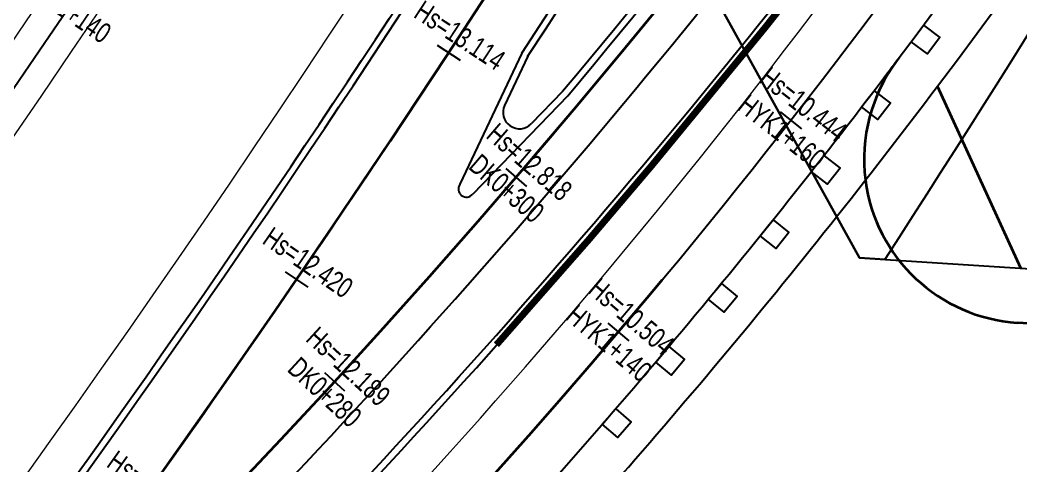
# Model space of a CAD drawing. Extents: x 0 to 558779, y 0 to 2762081.
# Drawn here: x 519763.9 to 519837.2, y 2757412.1 to 2757444.8 of the extents above; entities that cross this region are included whole.
import ezdxf
from ezdxf.enums import TextEntityAlignment as Align

# ---------------------------------------------------------------- set-up
doc = ezdxf.new("R2010")
doc.units = 0
doc.header["$LTSCALE"] = 20
doc.linetypes.add('CENTER', pattern=[2, 1.25, -0.25, 0.25, -0.25])
doc.linetypes.add('HIDDEN', pattern=[0.375, 0.25, -0.125])
for name, color, linetype in [('B-标线', 8, 'Continuous'), ('DL-中心线', 10, 'Continuous'), ('DL-人行道边线', 1, 'Continuous'), ('DL-挡墙范围', 2, 'HIDDEN'), ('DL-树池', 110, 'Continuous'), ('DL-相交规划路', 161, 'Continuous'), ('DL-非机动车道边线', 6, 'Continuous'), ('L-洛秀互通匝道边线', 140, 'Continuous'), ('L-脊线', 222, 'Continuous'), ('L-辅路绿化带', 3, 'Continuous'), ('RD-红线', 230, 'Continuous'), ('XW_D', 7, 'Continuous'), ('XW_E', 7, 'Continuous'), ('XW_HY-海江大道右辅路', 7, 'Continuous'), ('XW_HZ（南）-海江大道左辅路', 7, 'Continuous'), ('XW_海江大道（2000坐标）', 7, 'Continuous'), ('YD-G2', 96, 'Continuous'), ('桩号-D', 7, 'Continuous'), ('桩号-HY-海江大道右辅路', 7, 'Continuous'), ('桩号-海江大道（2000坐标）', 7, 'Continuous'), ('设计高-D', 7, 'Continuous'), ('设计高-E', 7, 'Continuous'), ('设计高-HY-海江大道右辅路', 7, 'Continuous'), ('设计高-地面高-D', 7, 'Continuous'), ('设计高-地面高-E', 7, 'Continuous'), ('设计高-地面高-HY-海江大道右辅路', 7, 'Continuous')]:
    doc.layers.add(name, color=color, linetype=linetype)
doc.styles.get("Standard").update_dxf_attribs({"font": 'fsdb_e.shx', "width": 0.7, "bigfont": 'hzdx.shx'})

# ---------------------------------------------------------------- blocks, each defined once
blk = doc.blocks.new('shuchi02')
at = {"layer": 'DL-树池', "color": 3}
blk.add_lwpolyline([(-0.75, 0), (0.75, 0), (0.75, -1.5), (-0.75, -1.5)], close=True, dxfattribs=at)

msp = doc.modelspace()

# ---------------------------------------------------------------- linework, layer by layer
at = {"layer": 'B-标线', "lineweight": 35, "flags": 128}
msp.add_lwpolyline([(519983.2302287169, 2758043.566628817), (519855.4388504287, 2757681.224497473, -0.0468928812958515), (519779.1034700624, 2757515.992333288, -0.0431203494358449), (519714.6024420865, 2757424.230829452, 0.0122420269643169), (519690.0378044603, 2757393.502788134, -0.0410864402762837), (519616.5103816644, 2757311.676796748), (519534.8648098171, 2757234.597414797, 0.0025362034828131), (519529.700195789, 2757229.671857539, 0.0025362034828131)], format="xyb", dxfattribs=at)
at = {"layer": 'B-标线', "linetype": 'HIDDEN', "lineweight": 35, "ltscale": 5, "flags": 128}
msp.add_lwpolyline([(519986.5309637672, 2758042.40252052), (519858.7395854791, 2757680.060389176, -0.0468928812958165), (519782.1294762374, 2757514.233559104, -0.0431203494359225), (519717.2819346807, 2757421.97909247, 0.0122420269642856), (519692.8242992096, 2757391.38490074, -0.0410864402763208), (519618.9130642453, 2757309.131778789), (519537.2674925152, 2757232.052396947, 0.0025362034828247), (519532.1285730844, 2757227.151344949, 0.0025362034828247)], format="xyb", dxfattribs=at)
at = {"layer": 'DL-中心线', "linetype": 'CENTER', "lineweight": 35, "ltscale": 5, "flags": 128}
for points in [[(519363.5273810544, 2756865.284840869, -0.064030503402998), (519480.7438330442, 2757085.351303598, -0.0528812578532705), (519557.500512398, 2757172.344059772), (519677.8405108926, 2757282.703608969, 0.0308214522595387), (519737.6746401221, 2757344.779759813, -0.0161285652514949), (519785.3897440073, 2757397.284793174, 0.1076188396310951), (519897.596453659, 2757578.066884262), (519932.4024111663, 2757676.128120687, -0.014927610241384), (519945.3856673033, 2757709.510518174, -0.0002025462990661), (519945.5768338203, 2757709.961183763, -0.0004050926147512), (519945.9686640429, 2757710.88178269, -0.0004050926147512), (519946.3740963722, 2757711.830071774, -0.0004050926147512), (519946.7944188536, 2757712.808797103, -0.0004050926147512), (519947.2311442526, 2757713.821188436, -0.0004050926147512), (519947.686069386, 2757714.871087425, -0.0004050926147512), (519948.1613562953, 2757715.963123151, -0.0004050926147512), (519948.6596459816, 2757717.102958214, -0.0004050926147512), (519949.1842222628, 2757718.297643504, -0.0004050926147512), (519949.7392557495, 2757719.556146756, -0.0004050926147512), (519950.3301817989, 2757720.890171871, -0.0004050926147512), (519950.9643151758, 2757722.315492191, -0.0004050926147512), (519951.6519127407, 2757723.854257048, -0.0004050926147512), (519952.4081629463, 2757725.539312657, -0.0003825874672265), (519953.2071173521, 2757727.312032407, -0.0003375771733171), (519954.0086242454, 2757729.083599602, -0.0002925668807754), (519954.812363202, 2757730.854155293, -0.0002475565894192), (519955.6180143396, 2757732.623841743, -0.0002025462990661), (519956.4252582435, 2757734.392802249, -0.0001575360095337), (519957.2337758892, 2757736.161180966, -0.0001125257206395), (519958.0432485664, 2757737.929122741, -6.75154322014e-05), (519958.8533578, 2757739.696772934, -2.25051440367e-05), (519959.6637852725, 2757741.46427725, 3.75085734058e-05), (519960.4741773861, 2757743.231797777, 0.0001125257206395), (519961.2840390799, 2757744.999561384, 0.0001875428691398), (519962.092839715, 2757746.767810673, 0.0002625600197509), (519962.9000482163, 2757748.536787295, 0.0003375771733171), (519963.7051328552, 2757750.306731459, 0.0004125943306828), (519964.5075610355, 2757752.077881469, 0.0004876114926923), (519965.3067990823, 2757753.850473227, 0.0005626286601899), (519966.1023120331, 2757755.624739765, 0.0006376458340199999), (519966.8935634353, 2757757.400910749, 0.0006751544235736), (519967.6407163718, 2757759.090019372, 0.0006751544235736), (519968.3183375526, 2757760.633203135, 0.0006751544235736), (519968.9416841033, 2757762.063273513, 0.0006751544235736), (519969.5210670467, 2757763.402351994, 0.0006751544235736), (519970.0638452667, 2757764.66618888, 0.0006751544235736), (519970.5754909472, 2757765.866468536, 0.0006751544235736), (519971.0602060335, 2757767.012141817, 0.0006751544235736), (519971.5213014188, 2757768.110244803, 0.0006751544235736), (519971.9614417999, 2757769.166426937, 0.0006751544235736), (519972.3828101779, 2757770.185305487, 0.0006751544235736), (519972.7872220786, 2757771.17071141, 0.0006751544235736), (519973.1762070972, 2757772.125864697, 0.0006751544235736), (519973.5510685241, 2757773.053502465, 0.0003375771733171), (519973.7335594746, 2757773.507750349, 0.0402701393381121), (519990.8888914162, 2757828.802765517, 0.0003375771733171), (519990.9955604457, 2757829.280537225, 0.0006751544235736), (519991.2115886461, 2757830.257453155, 0.0006751544235736), (519991.4315477879, 2757831.265046884, 0.0006751544235736), (519991.6559127095, 2757832.306312556, 0.0006751544235736), (519991.8852450037, 2757833.384770488, 0.0006751544235736), (519992.1202163605, 2757834.50460651, 0.0006751544235736), (519992.3616405946, 2757835.670862682, 0.0006751544235736), (519992.6105186456, 2757836.889704632, 0.0006751544235736), (519992.8681035971, 2757838.168806874, 0.0006751544235736), (519993.1359977572, 2757839.517926806, 0.0006751544235736), (519993.4163034783, 2757840.949794285, 0.0006751544235736), (519993.7118691313, 2757842.481559003, 0.0006751544235736), (519994.0267155826, 2757844.137293977, 0.0006751544235736), (519994.3668369115, 2757845.95268455, 0.0006376458340199999), (519994.7198828032, 2757847.864809218, 0.0005626286601899), (519995.0683375546, 2757849.777775994, 0.0004876114926923), (519995.4127734097, 2757851.691470573, 0.0004125943306828), (519995.7537632859, 2757853.605782262, 0.0003375771733171), (519996.0918806682, 2757855.52060347, 0.0002625600197509), (519996.4276995067, 2757857.43582919, 0.0001875428691398), (519996.7617941197, 2757859.351356482, 0.0001125257206395), (519997.0947390985, 2757861.267083962, 3.75085734058e-05), (519997.4271092152, 2757863.182911275, -2.25051440367e-05), (519997.7594410066, 2757865.098745238, -6.75154322014e-05), (519998.0921177207, 2757867.014519332, -0.0001125257206395), (519998.4254842479, 2757868.930173501, -0.0001575360095337), (519998.7598854133, 2757870.845647314, -0.0002025462990661), (519999.0956659447, 2757872.760879787, -0.0002475565894192), (519999.4331704387, 2757874.675809187, -0.0002925668807754), (519999.7727433264, 2757876.59037285, -0.0003375771733171), (520000.114728839, 2757878.504506997, -0.0003825874672265), (520000.4594709718, 2757880.418146545, -0.0004050926147512), (520000.7897985009, 2757882.235345077, -0.0004050926147512), (520001.093919315, 2757883.893083966, -0.0004050926147512), (520001.3779037707, 2757885.427038328, -0.0004050926147512), (520001.6458331448, 2757886.861273473, -0.0004050926147512), (520001.9006052216, 2757888.212933118, -0.0004050926147512), (520002.144363771, 2757889.49474238, -0.0004050926147512), (520002.3787464868, 2757890.716454837, -0.0004050926147512), (520002.6050371561, 2757891.885741888, -0.0004050926147512), (520002.8242637008, 2757893.008766592, -0.0004050926147512), (520003.0372638996, 2757894.090568884, -0.0004050926147512), (520003.2447309214, 2757895.135332826, -0.0004050926147512), (520003.4472457609, 2757896.146577258, -0.0004050926147512), (520003.6453009023, 2757897.127295091, -0.0002025462990661), (520003.7427902162, 2757897.607024123, -0.0205644065657804), (520015.5661450022, 2757945.502989494), (520034.389390304, 2758010.197369377, -0.0139814833324028), (520060.0633140378, 2758090.043763413), (520086.942384357, 2758166.257196263, 0.0147938106765208), (520122.9792987017, 2758278.960564577, -0.0147938106759421), (520159.0162130429, 2758391.663932884), (520173.5261706288, 2758432.805745641)], [(520012.0271190169, 2758114.694809389), (519858.7395854792, 2757680.060389176, -0.0468928812958202), (519782.1294762374, 2757514.233559104, -0.0431203494358444), (519717.2819346807, 2757421.97909247, 0.0122420269649634), (519692.8242992097, 2757391.38490074, -0.041086440198153), (519618.9130642454, 2757309.131778789), (519537.2674925153, 2757232.052396947, 0.0918922255783878), (519386.7677891073, 2757026.022852372), (519356.0743103215, 2756962.094277885, 0.0215250283877456), (519321.4363567198, 2756881.201676936)], [(519736.3970131029, 2757361.60983472, 0.0061165837414618), (519747.0823970372, 2757374.993234307, 0.05866860067478701), (519871.2186815033, 2757580.064001562, 0.0262276942430755), (519898.0769045729, 2757648.359657723, -0.0209051399802004), (519927.8377325751, 2757726.465889602, -0.0001215277783761), (519928.0311108011, 2757726.915610605, -0.0002430555603418), (519928.4270112764, 2757727.834466557, -0.0002430555603418), (519928.8360226246, 2757728.781217542, -0.0002430555603418), (519929.259405459, 2757729.758622982, -0.0002430555603418), (519929.6986409578, 2757730.769927897, -0.0002430555603418), (519930.155489172, 2757731.818991601, -0.0002430555603418), (519930.6320688152, 2757732.910463871, -0.0002430555603418), (519931.1309690808, 2757734.050031914, -0.0002430555603418), (519931.6554107676, 2757735.244776394, -0.0002430555603418), (519932.2094862383, 2757736.503701826, -0.0002430555603418), (519932.798531218, 2757737.838558715, -0.0002430555603418), (519933.4297295699, 2757739.265181347, -0.0002430555603418), (519934.1131590966, 2757740.805802058, -0.0002430555603418), (519934.8637498203, 2757742.493386374, -0.0002295524731678), (519935.6556303366, 2757744.269277468, -0.0002025462990661), (519936.449045284, 2757746.044483572, -0.0001755401252598), (519937.2438023722, 2757747.819089222, -0.0001485339517096), (519938.0397095057, 2757749.59317939, -0.0001215277783761), (519938.8365747545, 2757751.366839418, -9.45216052198e-05), (519939.6342063284, 2757753.140154965, -6.75154322014e-05), (519940.4324125482, 2757754.91321193, -4.05092592814e-05), (519941.2310018189, 2757756.686096406, -1.35030864206e-05), (519942.0297826009, 2757758.458894607, 0.0001929012369606), (519942.8281392901, 2757760.231883776, 0.0005787037683059), (519943.6237587775, 2757762.006102513, 0.0009645064719239999), (519944.4138981867, 2757763.782767707, 0.0013503094626635), (519945.1958033903, 2757765.56307084, 0.0017361128553735), (519945.9667036295, 2757767.348165182, 0.0021219167649035), (519946.7238064295, 2757769.139152853, 0.0025077213061036), (519947.4642929112, 2757770.937071721, 0.0028935265938247), (519948.1853136016, 2757772.742882105, 0.0032793327429186), (519948.8839848471, 2757774.557453256, 0.0034722361763719), (519949.524278514, 2757776.289878348, 0.0034722361763719), (519950.0865162976, 2757777.878724257, 0.0034722361763719), (519950.586431312, 2757779.356462239, 0.0034722361763719), (519951.0347342893, 2757780.744917238, 0.0034722361763719), (519951.4391248392, 2757782.059577229, 0.0034722361763719), (519951.8053698149, 2757783.311891421, 0.0034722361763719), (519952.1379293496, 2757784.510597474, 0.0034722361763719), (519952.4403432036, 2757785.662536293, 0.0034722361763719), (519952.7154810522, 2757786.773177175, 0.0034722361763719), (519952.9657111759, 2757787.846969936, 0.0034722361763719), (519953.1930179553, 2757788.887588932, 0.0034722361763719), (519953.3990860162, 2757789.898106943, 0.0034722361763719), (519953.5853619415, 2757790.881122057, 0.0017361128553735), (519953.6714764318, 2757791.363021896, 0.5897382322642627), (519858.2880169908, 2757868.254483786, 0.002232146564339), (519857.7062841795, 2757868.014211622, 0.0044643153720325), (519856.5240436857, 2757867.507227254, 0.0044643153720325), (519855.314928418, 2757866.962952131, 0.0044643153720325), (519854.0763770139, 2757866.378604885, 0.0044643153720325), (519852.805335436, 2757865.750934997, 0.0044643153720325), (519851.4981238606, 2757865.076099748, 0.0044643153720325), (519850.1502540143, 2757864.349496208, 0.0044643153720325), (519848.7561724554, 2757863.565526281, 0.0044643153720325), (519847.308889596, 2757862.717258898, 0.0044643153720325), (519845.7994256536, 2757861.795928072, 0.0044643153720325), (519844.215949768, 2757860.790156949, 0.0044643153720325), (519842.5423757228, 2757859.684698637, 0.0044643153720325), (519840.7559267937, 2757858.458264035, 0.0044643153720325), (519838.8225630785, 2757857.079464511, 0.0042162948255607), (519836.8127015186, 2757855.592753935, 0.0037202552582442), (519834.8266855252, 2757854.074325436, 0.0032242175216723), (519832.861945176, 2757852.52845717, 0.0027281813717384), (519830.9157429775, 2757850.959306143, 0.002232146564339), (519828.9852001024, 2757849.370922483, 0.0017361128553735), (519827.0673215978, 2757847.767265135, 0.0012400800007431), (519825.159020714, 2757846.152218731, 0.0007440477563509), (519823.2571425047, 2757844.529611376, 0.0002480158781012), (519821.3584868731, 2757842.903233115), (519718.447648368, 2757754.69134046)], [(519589.0964423984, 2757220.908812026), (519651.1629177161, 2757274.28356109, 0.0436643678793454), (519736.3970131028, 2757361.60983472, -0.0190617421846284), (519779.3164699589, 2757410.140193105, 0.035899111355208), (519834.1198505413, 2757476.477748863, 0.000231481485616), (519834.4441192797, 2757476.933659307, 0.0004629629960393), (519835.1055654903, 2757477.866376251, 0.0004629629960393), (519835.7855962701, 2757478.829073442, 0.0004629629960393), (519836.4860980666, 2757479.824658718, 0.0004629629960393), (519837.2092911793, 2757480.856549862, 0.0004629629960393), (519837.9578184413, 2757481.928809533, 0.0004629629960393), (519838.7348666568, 2757483.046329934, 0.0004629629960393), (519839.5443369083, 2757484.215091641, 0.0004629629960393), (519840.391090141, 2757485.44253662, 0.0004629629960393), (519841.2813131652, 2757486.738123826, 0.0004629629960393), (519842.2230861618, 2757488.114190172, 0.0004629629960393), (519843.2273064695, 2757489.587351209, 0.0004629629960393), (519844.3092871984, 2757491.180923552, 0.0004629629960393), (519845.4917528628, 2757492.929461552, 0.0004372428262181), (519846.733298884, 2757494.772511693, 0.0003858024882772), (519847.971809432, 2757496.617603086, 0.000334362152378), (519849.2076611878, 2757498.464476473, 0.0002829218182484), (519850.4412319378, 2757500.312874233, 0.000231481485616), (519851.6729004133, 2757502.162540154, 0.0001800411542087), (519852.9030461304, 2757504.013219193, 0.0001286008237542), (519854.1320492316, 2757505.864657249, 7.71604939803e-05), (519855.3602903289, 2757507.716600923, 2.57201646147e-05), (519856.5881503461, 2757509.568797289, -9.645061758299998e-05), (519857.8161850258, 2757511.420877839, -0.0002893518599271), (519859.0456483535, 2757513.272010189, -0.0004822531238053), (519860.2779667794, 2757515.121242832, -0.0006751544235736), (519861.5145623469, 2757516.967617659, -0.0008680557735882), (519862.7568504567, 2757518.810166679, -0.001060957188205), (519864.0062375932, 2757520.647908764, -0.0012538586817802), (519865.2641190006, 2757522.479846431, -0.00144676026867), (519866.5318762966, 2757524.304962662, -0.0016396619632305), (519867.8108750096, 2757526.122217787, -0.0017361128553735), (519869.0374001317, 2757527.840132127, -0.0017361128553735), (519870.1675033521, 2757529.399942362, -0.0017361128553735), (519871.2235444212, 2757530.836405817, -0.0017361128553735), (519872.2205450526, 2757532.172996379, -0.0017361128553735), (519873.1691621435, 2757533.426455444, -0.0017361128553735), (519874.0772725562, 2757534.609223128, -0.0017361128553735), (519874.9508878346, 2757535.730844638, -0.0017361128553735), (519875.794715478, 2757536.798835167, -0.0017361128553735), (519876.6125204968, 2757537.81923824, -0.0017361128553735), (519877.4073677309, 2757538.797000766, -0.0017361128553735), (519878.1817896908, 2757539.736233381, -0.0017361128553735), (519878.937906096, 2757540.640396275, -0.0017361128553735), (519879.6775110675, 2757541.512435031, -0.0008680557735881), (519880.0416097193, 2757541.937213122, -0.0997454693955493), (519929.9138493138, 2757580.770707313, -0.0034722361763718), (519931.923241025, 2757581.755764444, -0.0069445560792568), (519936.0711083996, 2757583.682785178, -0.0069445560792568), (519940.4002198263, 2757585.54960473, -0.0069445560792568), (519944.9232167293, 2757587.352731506, -0.0069445560792568), (519949.6551022512, 2757589.08840282, -0.0069445560792568), (519954.6138812503, 2757590.752524567, -0.0069445560792568), (519959.8214370899, 2757592.340591642, -0.0069445560792568), (519965.3047617979, 2757593.847580738, -0.0069445560792568), (519971.0977307002, 2757595.267802267, -0.0069445560792568), (519977.2437481769, 2757596.594689607, -0.0069445560792568), (519983.7998514208, 2757597.820488021, -0.0069445560792568), (519990.8433924658, 2757598.935774325, -0.0069445560792568), (519998.4836042764, 2757599.928671506, -0.0069445560792568), (520006.8832785442, 2757600.783464437, -0.0065587360186369), (520015.7473331144, 2757601.444032078, -0.0057871016401356), (520024.6250508126, 2757601.885557872, -0.0050154741528497), (520033.5102844193, 2757602.135194393, -0.004243852637884), (520042.3986595084, 2757602.220256562, -0.0034722361763719), (520051.2873241529, 2757602.168147561, -0.0027006238494708), (520060.1746963354, 2757602.006308207, -0.0019290147383579), (520069.0602102159, 2757601.762185905, -0.0011574079242256), (520077.9440619966, 2757601.463219276, -0.0003858024882772), (520086.8269557802, 2757601.136834562)]]:
    msp.add_lwpolyline(points, format="xyb", dxfattribs=at)
at = {"layer": 'DL-人行道边线', "flags": 128}
for points in [[(519831.0884832114, 2757439.905998023, 0.0765023442155366), (519904.1932350973, 2757575.725415779), (519914.699262423, 2757605.324774718)], [(519798.3126095154, 2757400.744815395, 0.0251970323968305), (519831.0884826016, 2757439.905997214, 0.0246654997420737)]]:
    msp.add_lwpolyline(points, format="xyb", dxfattribs=at)
at = {"layer": 'DL-挡墙范围', "ltscale": 10, "const_width": 0.5}
msp.add_lwpolyline([(519798.7898319995, 2757420.970744846), (519805.5428386657, 2757428.658141979), (519810.129169966, 2757434.053973624), (519818.4783374576, 2757444.215222359), (519824.1038078966, 2757451.32284525)], dxfattribs=at)
at = {"layer": 'DL-相交规划路', "linetype": 'HIDDEN', "lineweight": 35, "ltscale": 10}
msp.add_line((519875.1171358007, 2757420.136946766), (519836.9381947803, 2757422.591941228), dxfattribs=at)
at = {"layer": 'DL-相交规划路', "linetype": 'HIDDEN', "lineweight": 35, "ltscale": 10, "flags": 128}
msp.add_lwpolyline([(519837.194741761, 2757426.583705708), (519831.0884832114, 2757439.905998023)], dxfattribs=at)
at = {"layer": 'DL-相交规划路', "linetype": 'HIDDEN', "lineweight": 35, "ltscale": 10}
for start, end in [(142.9287422985579, 187.3565749406041), (187.3565749406041, 266.3208137895606)]:
    msp.add_arc((519837.7082322848, 2757434.567209168), 12, start, end, dxfattribs=at)
at = {"layer": 'DL-非机动车道边线', "flags": 128}
for points in [[(519828.1335951683, 2757441.800902836, 0.0766359190109851), (519900.8948443782, 2757576.896150021), (519909.9524637126, 2757602.414808739)], [(519796.4710393348, 2757403.908648583, 0.0246654997419808), (519828.2947604043, 2757442.014341657, 0.0251970388140063)]]:
    msp.add_lwpolyline(points, format="xyb", dxfattribs=at)
at = {"layer": 'L-洛秀互通匝道边线'}
for p, q in [((519800.6416462804, 2757442.321385312), (519796.1093422022, 2757432.723578329)), ((519801.0937704885, 2757442.107881915), (519799.3914632411, 2757438.503001019)), ((519804.0097211429, 2757439.206879789), (519797.061476669, 2757431.997204929)), ((519803.6497006515, 2757439.553845559), (519801.3406105203, 2757437.157875018))]:
    msp.add_line(p, q, dxfattribs=at)
at = {"layer": 'L-洛秀互通匝道边线', "flags": 128}
for points in [[(519743.1371465153, 2757378.064878543, 0.0586686006742582), (519866.66788813, 2757582.135300593, 0.0262276942432026)], [(519743.5316715675, 2757377.75771412, 0.0586686006744231), (519867.1229674673, 2757581.92817069, 0.0262276942437798)], [(519800.6416462802, 2757442.321385311, 0.0377040980872159), (519875.314395539, 2757578.199832435, 0.0262276942423804)], [(519801.0791571506, 2757442.076936067, 0.0376957777746457), (519875.7694748764, 2757577.992702532, 0.0262276942429506)], [(519781.1246994379, 2757408.413836783, 0.0358991113551955), (519836.1564274393, 2757475.027799023, 0.0002314814856444), (519836.4820394386, 2757475.485598042, 0.0004629629959716), (519837.1461687663, 2757476.422098484, 0.0004629629961814), (519837.8288710022, 2757477.388577565, 0.0004629629959727), (519838.5320373411, 2757478.38794981, 0.000462962996169), (519839.2578880428, 2757479.423632944, 0.0004629629959862), (519840.0090659475, 2757480.49968964, 0.0004629629960632), (519840.788757869, 2757481.621012114, 0.0004629629961817), (519841.6008649077, 2757482.79358097, 0.0004629629958715), (519842.4502480371, 2757484.024838218, 0.0004629629960385), (519843.3430941125, 2757485.32424288, 0.0004629629959828), (519844.2874833861, 2757486.704131982, 0.0004629629959739), (519845.2943133181, 2757488.181121253, 0.0004629629960356), (519846.3788972209, 2757489.778527618, 0.0004629629960031), (519847.5639599891, 2757491.530906001, 0.0004372428262033), (519848.8079512035, 2757493.377585977, 0.0003858024883245)], [(519784.0178666042, 2757405.651666667, 0.0358991113552536), (519839.4149504761, 2757472.70787928, 0.0002314814856409), (519839.7427116566, 2757473.168699968, 0.0004629629961021), (519840.4111338904, 2757474.11125389, 0.0004629629961489), (519841.0981105631, 2757475.083784149, 0.000462962996013), (519841.8055401689, 2757476.089215542, 0.0004629629961414), (519842.5356430139, 2757477.130965863, 0.0004629629959616), (519843.2910619456, 2757478.213097794, 0.0004629629960238), (519844.0749837949, 2757479.340503582, 0.0004629629961358), (519844.8913096917, 2757480.519163875, 0.0004629629960252), (519845.7449006523, 2757481.756520749, 0.000462962996004), (519846.641943606, 2757483.062033337, 0.0004629629959904), (519847.5905189211, 2757484.448038842, 0.0004629629960422), (519848.6015242457, 2757485.931153281, 0.0004629629960633), (519849.6902732212, 2757487.534694072, 0.0004629629959695), (519850.8794913442, 2757489.293217053, 0.0004372428261597), (519852.1273948871, 2757491.14570479, 0.0003858024882629), (519853.3714959341, 2757492.999124721, 0.0003343621523801)], [(519804.0097211442, 2757439.20687979, 0.0199843900610433), (519833.3052197821, 2757477.0577288, 0.0002314814855417), (519833.6289512218, 2757477.51288382, 0.0004629629960166), (519834.289324198, 2757478.444087383, 0.0004629629960473), (519834.9682863788, 2757479.405271794, 0.0004629629960687), (519835.6677223586, 2757480.399342283, 0.0004629629960689), (519836.3898524356, 2757481.429716631, 0.0004629629959382), (519837.1373194405, 2757482.500457493, 0.0004629629960818), (519837.9133101741, 2757483.616457065, 0.0004629629960819), (519838.721725711, 2757484.783695913, 0.0004629629959761), (519839.5674269853, 2757486.009615985, 0.0004629629961095), (519840.4566007897, 2757487.303676208, 0.0004629629960443), (519841.3973272757, 2757488.678213454, 0.0004629629960222), (519842.4005037347, 2757490.149843198, 0.0004629629959899), (519843.4814431949, 2757491.741881933, 0.0004629629960708), (519844.6628700196, 2757493.488883783, 0.0004372428261911)], [(519784.3795125, 2757405.306395403, 0.0358991113552275), (519839.8222658558, 2757472.417889311, 0.0002314814856776), (519840.1502956836, 2757472.879087708, 0.0004629629960305), (519840.8192545314, 2757473.822398316, 0.0004629629961448), (519841.5067655083, 2757474.795684972, 0.0004629629959922), (519842.2147280224, 2757475.801873758, 0.0004629629962022), (519842.9453623852, 2757476.844382477, 0.000462962996), (519843.7013114454, 2757477.927273813, 0.0004629629960028), (519844.4857620357, 2757479.055440015, 0.0004629629962381), (519845.3026152897, 2757480.234861738, 0.0004629629959487), (519846.1567322294, 2757481.472981065, 0.0004629629960301), (519847.0542997927, 2757482.779257144, 0.0004629629960409), (519848.0033983632, 2757484.1660272, 0.0004629629960507), (519849.0149256118, 2757485.649907284, 0.0004629629960457), (519850.1041952215, 2757487.254214879, 0.000462962996003), (519851.2939327637, 2757489.013505934, 0.0004372428261732), (519852.5423253476, 2757490.866719642, 0.0003858024882712), (519853.7868564343, 2757492.720780231, 0.0003343621523509)], [(519803.6378439964, 2757439.541542793, 0.0199772530975595), (519832.8979044025, 2757477.347718768, 0.0002314814856619), (519833.2213671928, 2757477.802496077, 0.0004629629960892), (519833.8812035519, 2757478.73294295, 0.0004629629960513), (519834.5596314332, 2757479.693370971, 0.000462962996077), (519835.2585345046, 2757480.686684066, 0.0004629629960196), (519835.9801330638, 2757481.716300016, 0.0004629629960348), (519836.7270699403, 2757482.786281473, 0.0004629629959728), (519837.5025319327, 2757483.901520631, 0.0004629629961033), (519838.3104201121, 2757485.067998048, 0.0004629629960534), (519839.1555954075, 2757486.293155667, 0.0004629629960831), (519840.0442446019, 2757487.586452399, 0.0004629629959842), (519840.9844478327, 2757488.960225094, 0.0004629629960136), (519841.9871023673, 2757490.431089193, 0.0004629629960076), (519843.0675211931, 2757492.022361124, 0.0004629629960442)]]:
    msp.add_lwpolyline(points, format="xyb", dxfattribs=at)
at = {"layer": 'L-洛秀互通匝道边线'}
for centre, radius, start, end in [((519800.4765613404, 2757437.990592867), 1.199999999999999, 154.7222468361006, 316.0578641765535), ((519796.6085487796, 2757432.390722815), 0.6, 146.3058700351101, 319.014869454717)]:
    msp.add_arc(centre, radius, start, end, dxfattribs=at)
at = {"layer": 'L-脊线'}
msp.add_arc((518938.3060400005, 2758004.680302856), 1025, 324.4934029689123, 326.3058700344592, dxfattribs=at)
at = {"layer": 'L-辅路绿化带', "lineweight": 0, "flags": 128}
for points in [[(519375.9065439401, 2756956.026009813, -0.0968453128629497), (519606.7324707455, 2757263.593191457, 0.1251069123330799), (519879.4870629387, 2757672.743137023), (520150.421025276, 2758440.954503719)], [(519379.5314183428, 2756954.33384487, -0.0968311801341849), (519609.4115345962, 2757260.622902434, 0.125106912333097), (519883.2593315677, 2757671.412727542), (520154.1932939051, 2758439.624094237)], [(519717.011818571, 2757404.758382585, 0.0795103450933577), (519865.3410555799, 2757677.732172582), (520044.6628929844, 2758186.184758601)], [(519680.8286454048, 2757309.734851426, 0.1036818062369186), (519897.4053389265, 2757666.423691983), (520032.7096049977, 2758050.068009815)], [(519782.8768002557, 2757399.721002053, 0.107618839631137), (519894.2980629396, 2757579.237618503)]]:
    msp.add_lwpolyline(points, format="xyb", dxfattribs=at)
at = {"layer": 'RD-红线'}
msp.add_lwpolyline([(519807.7922513674, 2757459.09174491), (519825.3627416964, 2757427.344530756, 0.5736929988390757)], format="xyb", dxfattribs=at)
msp.add_lwpolyline([(519825.3627416964, 2757427.344530756), (520031.8381631119, 2757414.06768225)], dxfattribs=at)
at = {"layer": 'XW_D', "color": 2}
msp.add_arc((519345.3413950134, 2757824.465710454), 600, 316.3269299122025, 324.5508685444041, dxfattribs=at)
msp.add_arc((519345.3413950134, 2757824.465710454), 600, 316.3269299122025, 324.5508685444041, dxfattribs=at)
at = {"layer": 'XW_E', "color": 2}
msp.add_arc((518938.3060400005, 2758004.680302856), 1025, 322.0968306825002, 335.5272884021726, dxfattribs=at)
msp.add_arc((518938.3060400005, 2758004.680302856), 1025, 322.0968306825002, 335.5272884021726, dxfattribs=at)
at = {"layer": 'XW_HY-海江大道右辅路', "color": 2}
msp.add_arc((519426.397779487, 2757745.314633002), 500, 315.8882797583414, 340.4581376654093, dxfattribs=at)
msp.add_arc((519426.397779487, 2757745.314633002), 500, 315.8882797583414, 340.4581376654093, dxfattribs=at)
at = {"layer": 'XW_HZ（南）-海江大道左辅路', "color": 2}
msp.add_arc((519215.8340349096, 2757843.375584879), 654.9999999999999, 319.9576672075856, 329.834005137465, dxfattribs=at)
msp.add_arc((519215.8340349096, 2757843.375584879), 654.9999999999999, 319.9576672075856, 329.834005137465, dxfattribs=at)
at = {"layer": 'XW_海江大道（2000坐标）', "color": 2}
msp.add_arc((518938.3060400005, 2758004.680302856), 1000, 312.0490042597886, 340.5731948781523, dxfattribs=at)
msp.add_arc((518938.3060400005, 2758004.680302856), 1000, 312.0490042597886, 340.5731948781523, dxfattribs=at)
at = {"layer": 'YD-G2'}
msp.add_lwpolyline([(520082.4855832735, 2757572.031800078), (519961.8017023935, 2757576.528753229, 0.2946260079038757), (519887.2084915819, 2757532.240823178, -0.028546675218175), (519827.2166897992, 2757427.229825688), (519825.3620216725, 2757427.349092743), (519807.7916607718, 2757459.096378529), (519808.5155302688, 2757460.2089222, 0.0330110867033652), (519872.6069062679, 2757579.47486884, -0.3041216892248836), (519916.6612299668, 2757606.680533087), (520064.3363009687, 2757601.177827416), (520083.2253155907, 2757574.824995697, 0.0003578757981664), (520082.4855832735, 2757572.031800078)], format="xyb", close=True, dxfattribs=at)
at = {"layer": '设计高-地面高-D'}
for p, q in [((519799.4775807575, 2757433.874716193), (519800.9938952342, 2757432.57057264)), ((519786.2080173496, 2757418.956621394), (519787.6800261053, 2757417.602667842))]:
    msp.add_line(p, q, dxfattribs=at)
at = {"layer": '设计高-地面高-E'}
for p, q in [((519794.4605157378, 2757442.919220478), (519796.1326924482, 2757441.822030864)), ((519783.3370445477, 2757426.32176237), (519784.9874957285, 2757425.192155845))]:
    msp.add_line(p, q, dxfattribs=at)
at = {"layer": '设计高-地面高-HY-海江大道右辅路'}
for p, q in [((519819.5553113373, 2757438.0229879), (519821.1310930281, 2757436.79135806)), ((519806.9524389578, 2757422.54668051), (519808.4777081339, 2757421.253021382))]:
    msp.add_line(p, q, dxfattribs=at)

# ---------------------------------------------------------------- block references
at = {"layer": 'DL-树池'}
for p, rotation in [((519829.6083768485, 2757443.762872642), 53.2080462742526), ((519825.9863656778, 2757438.979504682), 52.5252647183304), ((519822.3076117233, 2757434.239637243), 51.84250259155812), ((519818.5726379175, 2757429.543942974), 51.15974046478586), ((519814.7819746266, 2757424.893088664), 50.47697833801359), ((519810.9361601253, 2757420.287734735), 49.79421621124127), ((519807.0357405189, 2757415.728535146), 49.11145408446897)]:
    msp.add_blockref('shuchi02', p, dxfattribs=dict(at, rotation=rotation))

# ---------------------------------------------------------------- texts
at = {"layer": '桩号-D', "width": 0.75}
for s, rotation, p in [('DK0+300', 319.3020122997672, (519800.0401164629, 2757432.995197245)), ('DK0+280', 317.3921529746929, (519786.7409286945, 2757418.058843305))]:
    msp.add_text(s, height=1.5, rotation=rotation, dxfattribs=at).set_placement(p, align=Align.TOP_CENTER)
at = {"layer": '桩号-HY-海江大道右辅路', "width": 0.75}
for s, rotation, p in [('HYK1+160', 321.9888423022392, (519820.1584577067, 2757437.170805726)), ('HYK1+140', 319.6970111005003, (519807.5210246765, 2757421.67106057))]:
    msp.add_text(s, height=1.5, rotation=rotation, dxfattribs=at).set_placement(p, align=Align.TOP_CENTER)
at = {"layer": '桩号-海江大道（2000坐标）', "width": 0.75}
msp.add_text('HJK1+140', height=1.5, rotation=326.065218635124, dxfattribs=at).set_placement((519767.8121186015, 2757446.182536018), align=Align.TOP_CENTER)
at = {"layer": '设计高-D', "width": 0.75}
for s, rotation, p in [('Hs=12.818', 319.3020122997672, (519800.431359529, 2757433.450091588)), ('Hs=12.189', 317.3921529746929, (519787.1471147604, 2757418.500445932))]:
    msp.add_text(s, height=1.5, rotation=rotation, dxfattribs=at).set_placement(p, align=Align.BOTTOM_CENTER)
at = {"layer": '设计高-E', "width": 0.75}
for s, rotation, p in [('Hs=13.114', 326.7293358139318, (519795.4611825352, 2757442.621452177)), ('Hs=12.420', 325.6113693963611, (519784.3317111168, 2757426.004526784)), ('Hs=12.020', 324.4934029820573, (519772.8801461523, 2757409.607911175))]:
    msp.add_text(s, height=1.5, rotation=rotation, dxfattribs=at).set_placement(p, align=Align.BOTTOM_CENTER)
at = {"layer": '设计高-HY-海江大道右辅路', "width": 0.75}
for s, rotation, p in [('Hs=10.444', 321.9888423022392, (519820.5279466586, 2757437.643540233)), ('Hs=10.504', 319.6970111005003, (519807.909122415, 2757422.128641322))]:
    msp.add_text(s, height=1.5, rotation=rotation, dxfattribs=at).set_placement(p, align=Align.BOTTOM_CENTER)

doc.saveas('drawing.dxf')
